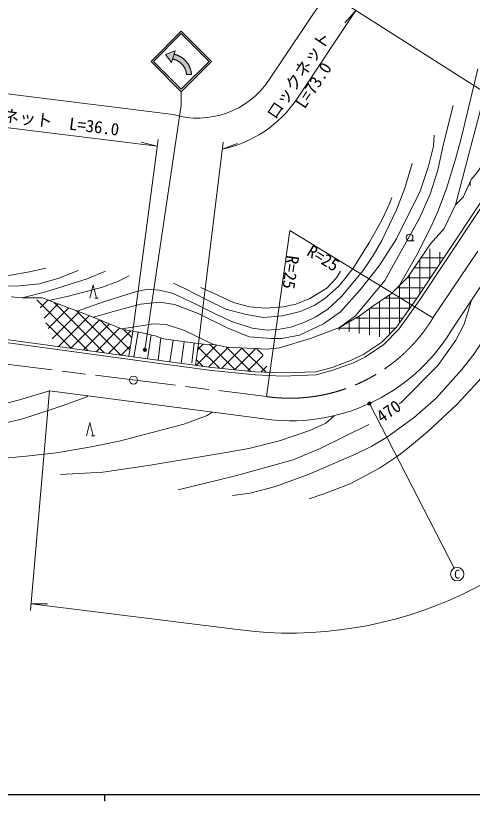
# Model space of a CAD drawing. Units: millimetres, scale not verified. Extents: x 40000 to 680000, y 20000 to 380000.
# Drawn here: x 254788 to 322838, y 204000 to 321069 of the extents above; entities that cross this region are included whole.
import ezdxf
from ezdxf.enums import TextEntityAlignment as Align

# ---------------------------------------------------------------- set-up
doc = ezdxf.new("R2010")
doc.units = ezdxf.units.MM
doc.header["$LTSCALE"] = 1000
doc.linetypes.add('CHAIN', pattern=[18.5, 12, -1.5, 3.5, -1.5])
for name, color, linetype, lineweight in [('M-BGD', 7, 'Continuous', 13), ('M-BMK', 2, 'CHAIN', 13), ('M-BMK-SRVR', 3, 'Continuous', 13), ('M-STR-HTXT', 7, 'Continuous', 13), ('M-STR-STRC', 7, 'Continuous', 13), ('M-TTL-BAND', 7, 'Continuous', 25)]:
    doc.layers.add(name, color=color, linetype=linetype, lineweight=lineweight)
doc.styles.add('ＭＳ ゴシック', font='')
doc.styles.get('ＭＳ ゴシック').set_extended_font_data('MS Gothic')

msp = doc.modelspace()

# ---------------------------------------------------------------- hatches: boundary and pattern name
at = {"layer": 'M-STR-HTXT'}
for points in [[(274264, 271390, -1), (273825, 271151, -1)], [(307426, 263039, -1), (307583, 263514, -1)]]:
    msp.add_hatch(color=256, dxfattribs=at).paths.add_polyline_path(points)
at = {"layer": 'M-STR-STRC'}
for points in [[(278399, 315324), (278565, 315844), (277095, 315280), (278007, 314096), (278173, 314615), (278173, 314615)], [(278403, 315337), (278403, 315337), (278565, 315844), (277095, 315280), (278007, 314096), (278173, 314615), (278173, 314615)], [(280304, 314113), (280268, 314158), (280232, 314203), (280194, 314248), (280156, 314291), (280117, 314334), (280077, 314377), (280037, 314418), (279996, 314459), (279954, 314499), (279911, 314539), (279868, 314578), (279824, 314615), (279779, 314653), (279734, 314689), (279688, 314725), (279642, 314759), (279594, 314793), (279547, 314826), (279498, 314859), (279450, 314890), (279400, 314921), (279350, 314951), (279300, 314979), (279249, 315007), (279198, 315034), (279146, 315061), (279094, 315086), (279041, 315110), (278988, 315134), (278934, 315156), (278880, 315178), (278826, 315198), (278771, 315218), (278717, 315237), (278661, 315255), (278606, 315271), (278550, 315287), (278494, 315302), (278437, 315316), (278399, 315324), (278173, 314615), (278177, 314614), (278221, 314605), (278265, 314595), (278309, 314584), (278353, 314572), (278396, 314560), (278439, 314547), (278482, 314533), (278525, 314519), (278567, 314504), (278610, 314488), (278652, 314471), (278693, 314453), (278734, 314435), (278775, 314416), (278816, 314397), (278856, 314376), (278896, 314355), (278936, 314334), (278975, 314311), (279014, 314288), (279052, 314264), (279090, 314240), (279128, 314215), (279165, 314189), (279201, 314163), (279237, 314136), (279273, 314108), (279308, 314080), (279343, 314051), (279377, 314022), (279411, 313992), (279444, 313961), (279477, 313930), (279509, 313898), (279540, 313866), (279571, 313833), (279601, 313799), (279631, 313765), (279660, 313731), (279689, 313696), (279717, 313661), (279744, 313625), (279771, 313588), (279797, 313551), (279822, 313514), (279847, 313476), (279871, 313438), (279894, 313400), (279917, 313361), (279939, 313321), (279960, 313281), (279981, 313241), (280001, 313201), (280020, 313160), (280039, 313119), (280057, 313077), (280074, 313036), (280090, 312994), (280106, 312951), (280121, 312909), (280135, 312866), (280148, 312823), (280161, 312779), (280173, 312736), (280184, 312692), (280194, 312648), (280204, 312604), (280212, 312560), (280220, 312515), (280228, 312471), (280234, 312426), (280240, 312381), (280245, 312337), (280249, 312292), (280992, 312293), (280988, 312351), (280983, 312409), (280976, 312466), (280969, 312524), (280961, 312581), (280951, 312639), (280941, 312696), (280930, 312753), (280918, 312810), (280904, 312866), (280890, 312922), (280875, 312978), (280859, 313034), (280841, 313090), (280823, 313145), (280804, 313200), (280784, 313254), (280763, 313308), (280741, 313362), (280718, 313415), (280695, 313468), (280670, 313521), (280644, 313573), (280618, 313625), (280590, 313676), (280562, 313727), (280533, 313777), (280503, 313826), (280472, 313876), (280440, 313924), (280407, 313972), (280374, 314020), (280339, 314066)]]:
    msp.add_hatch(color=256, dxfattribs=at).paths.add_polyline_path(points)

# ---------------------------------------------------------------- linework, layer by layer
at = {"layer": 'M-BGD'}
for p, q in [((319661, 274050), (348066, 317154)), ((322500, 295717), (322500, 296297)), ((313499, 287502), (314166, 287502)), ((316500, 281803), (316500, 286327)), ((318000, 284059), (318000, 285827)), ((315000, 279547), (315000, 284731)), ((318625, 285000), (315181, 285000)), ((317628, 283500), (314168, 283500)), ((313500, 277397), (313500, 282512)), ((316631, 282000), (313114, 282000)), ((315634, 280500), (311609, 280500)), ((312000, 275293), (312000, 280889)), ((265527, 271167), (257942, 278752)), ((258422, 277514), (259595, 278687)), ((266574, 278961), (267074, 278961)), ((314637, 279000), (309792, 279000)), ((310500, 273593), (310500, 279482)), ((259014, 275985), (261139, 278110)), ((259607, 274456), (262684, 277533)), ((267985, 270831), (260447, 278368)), ((313574, 277500), (307615, 277500)), ((309000, 273193), (309000, 278461)), ((260199, 272927), (264228, 276956)), ((261158, 271765), (265772, 276379)), ((270442, 270495), (263833, 277103)), ((306000, 273695), (306000, 276310)), ((307500, 273444), (307500, 277414)), ((263070, 271503), (259284, 275288)), ((263024, 271509), (267275, 275760)), ((264890, 271254), (268776, 275140)), ((271792, 271266), (267314, 275744)), ((304500, 273946), (304500, 275443)), ((312504, 276000), (305464, 276000)), ((266756, 270999), (270276, 274519)), ((268622, 270744), (271969, 274090)), ((272076, 273104), (270901, 274278)), ((271647, 270330), (272221, 274046)), ((311393, 274500), (302779, 274500)), ((303000, 274198), (303000, 274585)), ((272370, 270231), (273016, 273906)), ((274435, 269949), (274993, 273498)), ((276014, 269733), (276422, 273065)), ((270488, 270488), (271888, 271888)), ((277770, 269492), (278232, 272717)), ((279424, 269264), (279885, 272479)), ((281023, 269352), (281394, 272279)), ((281598, 268965), (282008, 272201)), ((281681, 268954), (284713, 271985)), ((281892, 271286), (282718, 272111)), ((285142, 268523), (281947, 271718)), ((283546, 268697), (286519, 271669)), ((287491, 268295), (283737, 272049)), ((289840, 268067), (286211, 271696)), ((285462, 268492), (288540, 271569)), ((287396, 268304), (290560, 271469)), ((292095, 267933), (288455, 271573)), ((289330, 268117), (291656, 270443)), ((291629, 270521), (290688, 271462)), ((282735, 268809), (281708, 269835)), ((291303, 267968), (292199, 268865)), ((259834, 265154), (291415, 261041)), ((266070, 258467), (266570, 258467))]:
    msp.add_line(p, q, dxfattribs=at)
for points in [[(146452, 276832), (146494, 277282), (146515, 277278), (153043, 276668), (163911, 276125), (173113, 276050), (224422, 276076), (227518, 275841), (233862, 275333), (245327, 273930), (276687, 269641), (284035, 268630), (290501, 268003), (294552, 267826), (299509, 268016), (301933, 268662), (304956, 269773), (306684, 270644), (309361, 272435), (311543, 274652), (314543, 278859), (342427, 320804)], [(245269, 273484), (276626, 269195), (283982, 268183), (290469, 267554), (294550, 267376), (299577, 267568), (302069, 268232), (305136, 269360), (306911, 270255), (309650, 272087), (311889, 274362), (314913, 278603), (342801, 320555)], [(320353, 292880), (324861, 310086), (326939, 317586)], [(298507, 249070), (300705, 249815), (304658, 251301), (308992, 253630), (311670, 255444), (313167, 256575), (316174, 259072), (320521, 263120), (323094, 265933), (324150, 267078), (325511, 268827), (327746, 272142), (330494, 276489), (332971, 280929), (337109, 288209), (339438, 292394), (341199, 295977), (344387, 303122), (346626, 309027), (349160, 316447)], [(303046, 274602), (306118, 276378), (307872, 277693), (310780, 279673), (313236, 282122), (316588, 287081), (318623, 289383), (320353, 292880), (321477, 294034), (322665, 296661), (323558, 297716), (324784, 299557), (326150, 301392), (329350, 305975), (330947, 307305), (332292, 309474), (333423, 311183), (334038, 312737), (335672, 314922)], [(312008, 280897), (314556, 285431), (316760, 289770), (317687, 291901), (319011, 295324), (320345, 299693), (321192, 302751), (323639, 313167)], [(254120, 279181), (255765, 279044), (258740, 279006), (265843, 276353), (270827, 274291), (273615, 273801), (275569, 273372), (276836, 272917), (280430, 272401), (282828, 272097), (284625, 272002), (286289, 271681), (292266, 271384), (294095, 271569), (298734, 272953), (303046, 274602), (305413, 276350), (309807, 281628), (314994, 290885), (316582, 294460), (317689, 298049), (318490, 301755), (319988, 307665)], [(266364, 276137), (269731, 277090), (273411, 278078), (276260, 278365), (278446, 278044), (281999, 276712), (286295, 274571), (289599, 273230), (292805, 272953), (294406, 272946), (297087, 273445), (300659, 275168), (303205, 276939), (306149, 280198), (308940, 283804), (311531, 287824), (315072, 294922), (316298, 298638), (317032, 301648), (317140, 303284)], [(287074, 249573), (289722, 249927), (293505, 250894), (298510, 252745), (305549, 255762), (307862, 256920), (310200, 258309), (314215, 261226), (317444, 264092), (321268, 268353), (323119, 270703), (326164, 275368), (328942, 280582), (330191, 283376), (331464, 286372), (333144, 289837), (335161, 294223), (336717, 297887), (337355, 300251), (337393, 300958)], [(263943, 277062), (268036, 278493), (272771, 279983), (274544, 280330), (276197, 280185), (278255, 279659), (281644, 278059), (284730, 276536), (286980, 275484), (290039, 274519), (292334, 274201), (294167, 274367), (295806, 274643), (297979, 275444), (299543, 276197), (301298, 277330), (303319, 279165), (306583, 283092), (308088, 285344), (309344, 287547), (311526, 292121), (312775, 295375), (313878, 299055)], [(278289, 281210), (280093, 280372), (283179, 278768), (286108, 277339), (289146, 276544), (291723, 276111), (294573, 276364), (297198, 277011), (299281, 277862), (300878, 278917), (302889, 280703), (303846, 281864), (305169, 283584), (307496, 287313), (309354, 290601), (310453, 292917), (310843, 293996)], [(216170, 281851), (218206, 282681), (225390, 284904), (228682, 285796), (231210, 285958), (233523, 285921), (237388, 285023), (243654, 283402), (246536, 282834), (251117, 282334), (254013, 282392), (256826, 282890), (259264, 283454)], [(222458, 281202), (223599, 281983), (226027, 282931), (227871, 283342), (230049, 283765), (232094, 283748), (235636, 283158), (241851, 281747), (247749, 281032), (251241, 280788), (255351, 280829), (258327, 281135), (261234, 281946), (264093, 283124)], [(255765, 279044), (259283, 279935), (265427, 281834), (268182, 283004)], [(259717, 278641), (262468, 279223), (267553, 280558), (269989, 281448), (271706, 282312)], [(282375, 280561), (284366, 279689), (287232, 278332), (289644, 277680), (292082, 277467), (294722, 277695), (296538, 278091), (298613, 278908), (301146, 280479), (302608, 282019), (303198, 282996)], [(265824, 278961), (266324, 280961), (266824, 278961)], [(311953, 263222), (312221, 263407), (317702, 268957), (320391, 272725), (321636, 275105), (322723, 278697)], [(270572, 274397), (273476, 274874), (275253, 275161), (277225, 275070), (279937, 274170), (284378, 272015)], [(220991, 256932), (230824, 258513), (242237, 260441), (255352, 263833), (259834, 265154)], [(230824, 258513), (231846, 258071), (233089, 257882), (236512, 257607), (240033, 257731), (243288, 258287), (248484, 259317), (255862, 261013), (261882, 262974), (265409, 264296), (265538, 264472)], [(245070, 254760), (250129, 254817), (256325, 255424), (260864, 255941), (266015, 256842), (270210, 257649), (279827, 260193), (283310, 261475), (284051, 262000)], [(261480, 252696), (267776, 253041), (274223, 253991), (285570, 255878), (289514, 256589), (294118, 257724), (298622, 259233), (300999, 260333), (302261, 261465)], [(265320, 258467), (265820, 260467), (266320, 258467)], [(278999, 250427), (287368, 252471), (296164, 254867), (300141, 256584), (307442, 260136)]]:
    msp.add_lwpolyline(points, dxfattribs=at)
msp.add_circle((313499, 288002), 500, dxfattribs=at)
msp.add_arc((295763, 288770), 28068, 261.08901, 328.3692, dxfattribs=at)
at = {"layer": 'M-BMK'}
for p, q in [((316979, 276025), (345546, 318782)), ((248321, 269763), (292159, 264311))]:
    msp.add_line(p, q, dxfattribs=at)
msp.add_arc((295649, 289066), 25000, 261.97426, 328.55915, dxfattribs=at)
at = {"layer": 'M-BMK-SRVR'}
msp.add_circle((272343, 266775), 600, dxfattribs=at)
at = {"layer": 'M-STR-HTXT'}
for p, q in [((292533, 311439), (311944, 340491)), ((329552, 306524), (304647, 322370)), ((296684, 308650), (305491, 321833)), ((305491, 321833), (303857, 320001)), ((253555, 309419), (278233, 306350)), ((274044, 271271), (279472, 307746)), ((252918, 304460), (275865, 301606)), ((272221, 274046), (275996, 302598)), ((275865, 301606), (273495, 302245)), ((282008, 272201), (285698, 302236)), ((285569, 301183), (287867, 302045)), ((292159, 264311), (295649, 289066)), ((316979, 276025), (295649, 289066)), ((259834, 265154), (256993, 232408)), ((307505, 263276), (320130, 238733)), ((257080, 233405), (259534, 233444)), ((257080, 233405), (287839, 229578))]:
    msp.add_line(p, q, dxfattribs=at)
for centre in [(274044, 271271), (307505, 263276)]:
    msp.add_circle(centre, 250, dxfattribs=at)
for centre, radius, start, end in [((281925, 318613), 12806, 253.24303, 325.93074), ((281925, 318613), 17806, 281.80651, 325.97953), ((295654, 289061), 59994, 262.51545, 328.56088)]:
    msp.add_arc(centre, radius, start, end, dxfattribs=at)
at = {"layer": 'M-STR-STRC'}
for p, q in [((274972, 314246), (279472, 318746)), ((283972, 314246), (279472, 318746)), ((275326, 314246), (279472, 318393)), ((283619, 314246), (279472, 318393)), ((278565, 315844), (277095, 315280)), ((277095, 315280), (278007, 314096)), ((278007, 314096), (278565, 315844)), ((274972, 314246), (279472, 309746)), ((275326, 314246), (279472, 310099)), ((279472, 310099), (283619, 314246)), ((279472, 309746), (283972, 314246)), ((280992, 312293), (280249, 312292)), ((279472, 309746), (279472, 307746))]:
    msp.add_line(p, q, dxfattribs=at)
for points in [[(278565, 315844), (277095, 315280), (278007, 314096)], [(278565, 315844), (277095, 315280), (278007, 314096)], [(278399, 315324), (278565, 315844), (277095, 315280), (278007, 314096), (278173, 314615)], [(278399, 315324), (278173, 314615), (278173, 314615), (278177, 314614), (278221, 314605), (278265, 314595), (278309, 314584), (278353, 314572), (278396, 314560), (278439, 314547), (278482, 314533), (278525, 314519), (278567, 314504), (278610, 314488), (278652, 314471), (278693, 314453), (278734, 314435), (278775, 314416), (278816, 314397), (278856, 314376), (278896, 314355), (278936, 314334), (278975, 314311), (279014, 314288), (279052, 314264), (279090, 314240), (279128, 314215), (279165, 314189), (279201, 314163), (279237, 314136), (279273, 314108), (279308, 314080), (279343, 314051), (279377, 314022), (279411, 313992), (279444, 313961), (279477, 313930), (279509, 313898), (279540, 313866), (279571, 313833), (279601, 313799), (279631, 313765), (279660, 313731), (279689, 313696), (279717, 313661), (279744, 313625), (279771, 313588), (279797, 313551), (279822, 313514), (279847, 313476), (279871, 313438), (279894, 313400), (279917, 313361), (279939, 313321), (279960, 313281), (279981, 313241), (280001, 313201), (280020, 313160), (280039, 313119), (280057, 313077), (280074, 313036), (280090, 312994), (280106, 312951), (280121, 312909), (280135, 312866), (280148, 312823), (280161, 312779), (280173, 312736), (280184, 312692), (280194, 312648), (280204, 312604), (280212, 312560), (280220, 312515), (280228, 312471), (280234, 312426), (280240, 312381), (280245, 312337), (280249, 312292), (280249, 312292), (280992, 312293), (280992, 312293), (280988, 312351), (280983, 312409), (280976, 312466), (280969, 312524), (280961, 312581), (280951, 312639), (280941, 312696), (280930, 312753), (280918, 312810), (280904, 312866), (280890, 312922), (280875, 312978), (280859, 313034), (280841, 313090), (280823, 313145), (280804, 313200), (280784, 313254), (280763, 313308), (280741, 313362), (280718, 313415), (280695, 313468), (280670, 313521), (280644, 313573), (280618, 313625), (280590, 313676), (280562, 313727), (280533, 313777), (280503, 313826), (280472, 313876), (280440, 313924), (280407, 313972), (280374, 314020), (280339, 314066), (280304, 314113), (280268, 314158), (280232, 314203), (280194, 314248), (280156, 314291), (280117, 314334), (280077, 314377), (280037, 314418), (279996, 314459), (279954, 314499), (279911, 314539), (279868, 314578), (279824, 314615), (279779, 314653), (279734, 314689), (279688, 314725), (279642, 314759), (279594, 314793), (279547, 314826), (279498, 314859), (279450, 314890), (279400, 314921), (279350, 314951), (279300, 314979), (279249, 315007), (279198, 315034), (279146, 315061), (279094, 315086), (279041, 315110), (278988, 315134), (278934, 315156), (278880, 315178), (278826, 315198), (278771, 315218), (278717, 315237), (278661, 315255), (278606, 315271), (278550, 315287), (278494, 315302), (278437, 315316)]]:
    msp.add_lwpolyline(points, close=True, dxfattribs=at)
msp.add_circle((320587, 237844), 1000, dxfattribs=at)
at = {"layer": 'M-TTL-BAND'}
for p, q in [((40000, 205000), (579000, 205000)), ((268000, 205000), (268000, 204000))]:
    msp.add_line(p, q, dxfattribs=at)

# ---------------------------------------------------------------- texts
at = {"layer": 'M-BGD', "style": 'ＭＳ ゴシック'}
msp.add_text('470', height=1833, rotation=34.614, dxfattribs=at).set_placement((310371, 262130), align=Align.MIDDLE_CENTER)
at = {"layer": 'M-STR-HTXT', "style": 'ＭＳ ゴシック'}
for s, rotation, p in [('ロックネット', 56.252, (298145, 311378)), ('ロックネット\u3000L=36.0', 352.911, (257621, 304177))]:
    msp.add_text(s, height=1833, rotation=rotation, dxfattribs=at).set_placement(p, align=Align.BOTTOM_CENTER)
msp.add_text('L=73.0', height=1833, rotation=56.252, dxfattribs=at).set_placement((298395, 311212), align=Align.TOP_CENTER)
msp.add_text('R=25', height=1833, rotation=328.559, dxfattribs=at).set_placement((298976, 287032), align=Align.TOP_LEFT)
msp.add_text('R=25', height=1833, rotation=261.974, dxfattribs=at).set_placement((294687, 285511), align=Align.BOTTOM_LEFT)
at = {"layer": 'M-STR-STRC', "style": 'ＭＳ ゴシック'}
msp.add_text('C', height=1320, dxfattribs=at).set_placement((320587, 237844), align=Align.MIDDLE_CENTER)

doc.saveas('drawing.dxf')
